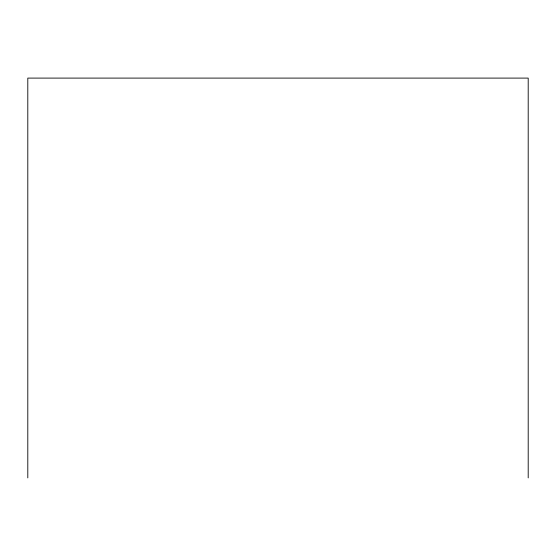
<?xml version="1.0" encoding="UTF-8"?>
<svg xmlns="http://www.w3.org/2000/svg" width="556" height="556" viewBox="0 0 556 556"><rect width="100%" height="100%" fill="white"/><g stroke="black" fill="none" stroke-linecap="round" stroke-linejoin="round"><path stroke-width="0.83" d="M528.2 477.903L528.2 78.097L27.8 78.097L27.8 477.903"/></g></svg>
